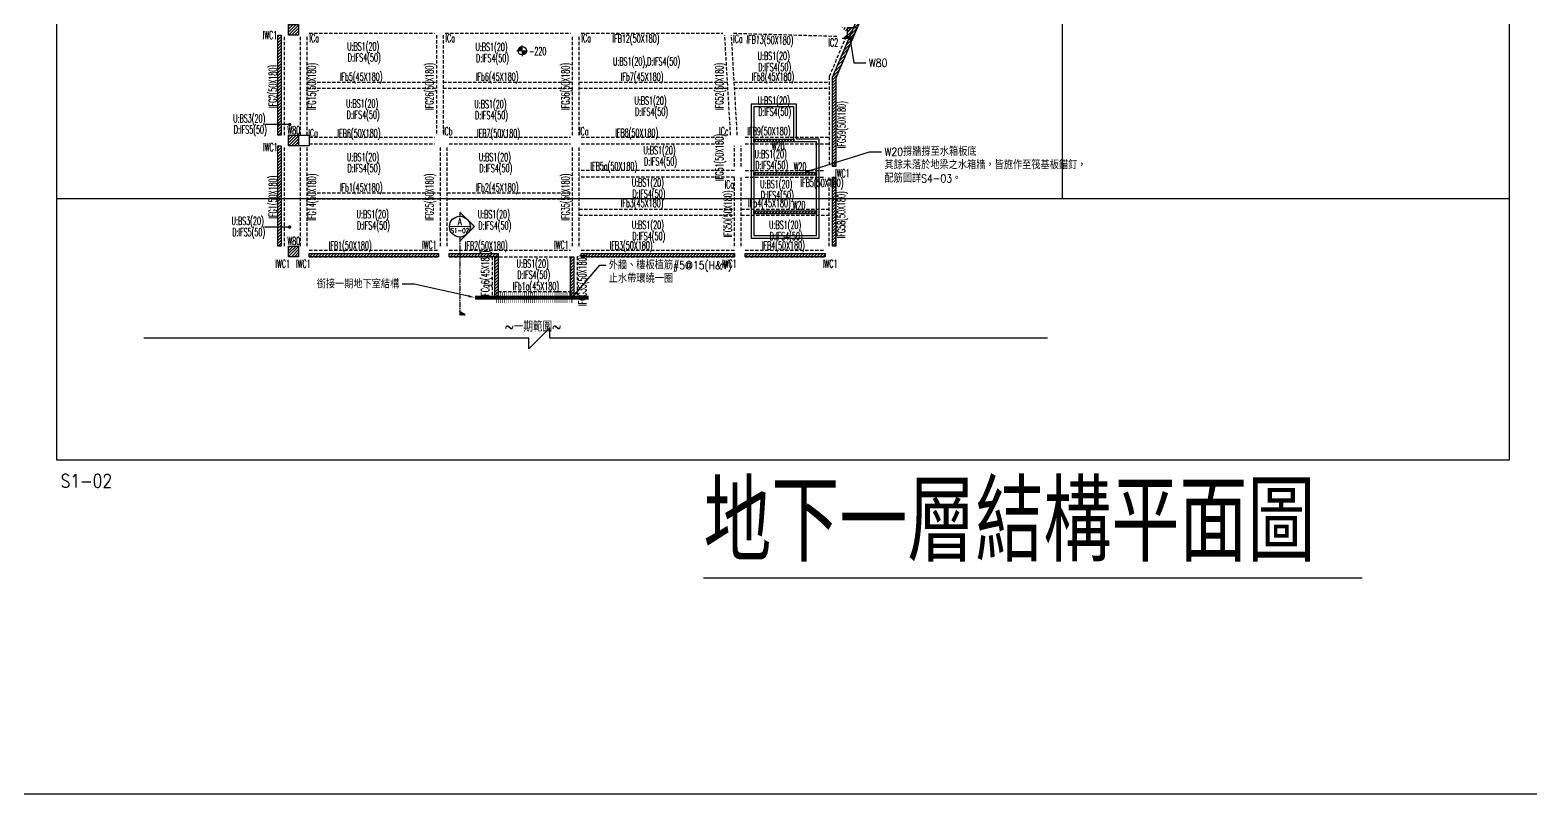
# Model space of a CAD drawing. Header units: centimetres. Extents: x -47768 to 194820, y -149527 to 141949.
# Drawn here: x 58420 to 69676, y 8467 to 14193 of the extents above; entities that cross this region are included whole.
import ezdxf
from ezdxf import colors
from ezdxf.entities.mleader import LeaderData, LeaderLine
from ezdxf.enums import TextEntityAlignment as Align
from ezdxf.math import Vec2, Vec3

# ---------------------------------------------------------------- set-up
doc = ezdxf.new("R2010")
doc.units = ezdxf.units.CM
doc.linetypes.add('CENTER', pattern=[2, 1.25, -0.25, 0.25, -0.25])
doc.linetypes.add('HIDDEN', pattern=[0.375, 0.25, -0.125])
doc.layers.get('0').update_dxf_attribs({"color": 8})
for name, color, linetype in [('0S-B', 6, 'HIDDEN'), ('0S-COLUMN', 1, 'Continuous'), ('0S-J', 3, 'HIDDEN'), ('0S-WALL', 40, 'Continuous'), ('0S-植筋', 2, 'Continuous'), ('1S-BN', 7, 'Continuous'), ('1S-CN', 2, 'Continuous'), ('1S-JN', 3, 'Continuous'), ('1S-SN', 4, 'Continuous'), ('1S-TEXT', 7, 'Continuous'), ('1S-WN', 40, 'Continuous'), ('detail', 1, 'Continuous'), ('FL高程', 7, 'Continuous'), ('ST-LINE', 4, 'Continuous'), ('分期線', 1, 'HIDDEN'), ('剖面標籤', 1, 'Continuous')]:
    doc.layers.add(name, color=color, linetype=linetype)
for name, color, linetype, plot in [('0S-分圖線', 8, 'Continuous', False), ('0S-繪圖區', 171, 'Continuous', False), ('1S-TEXT2', 2, 'Continuous', False)]:
    doc.layers.add(name, color=color, linetype=linetype, plot=plot)
doc.styles.add('ae', font='romans.shx', dxfattribs={"bigfont": 'chineset.shx'})
doc.styles.add('CHINA', font='romans.shx', dxfattribs={"width": 0.85, "bigfont": 'chineset.shx'})
doc.styles.add('txt', font='romans.shx', dxfattribs={"height": 0.2, "bigfont": 'chineset.shx'})
pattern_1 = [(45, (-75760.801, -23877.226), (-11.2253202, 11.2253202), [])]

# ---------------------------------------------------------------- blocks, each defined once
blk = doc.blocks.new('ELE')
at = {"ltscale": 100}
h = blk.add_hatch(color=0, dxfattribs=at)
h.dxf.hatch_style = 1
edge = h.paths.add_edge_path()
edge.add_arc((55199, -2026.6), 20.7, 90, 180)
edge.add_line((55178.3, -2026.6), (55199, -2026.6))
edge.add_line((55199, -2026.6), (55199, -2005.9))
h = blk.add_hatch(color=0, dxfattribs=at)
h.dxf.hatch_style = 1
edge = h.paths.add_edge_path()
edge.add_line((55199, -2047.4), (55199, -2026.6))
edge.add_line((55199, -2026.6), (55219.7, -2026.6))
edge.add_arc((55199, -2026.6), 20.7, 270, 360, ccw=False)
at = {"color": 0, "ltscale": 100}
for q in [(55199, -2000), (55172.4, -2026.6), (55225.6, -2026.6), (55199, -2053.2)]:
    blk.add_line((55199, -2026.6), q, dxfattribs=at)
blk.add_circle((55199, -2026.6), 20.7, dxfattribs=at)
blk = doc.blocks.new('0S-ELE')
at = {"layer": 'FL高程', "ltscale": 100, "xscale": 1.5, "yscale": 1.5, "zscale": 1.5}
blk.add_blockref('ELE', (-26765, -530), dxfattribs=at)
at = {"layer": 'FL高程', "ltscale": 100, "style": 'CHINA', "width": 0.5}
blk.add_attdef('+150', text='', height=60, dxfattribs=at).set_placement((56150, -3573), align=Align.MIDDLE)
blk = doc.blocks.new('zw$B17F')
at = {"color": 0, "ltscale": 100}
for points in [[(0, 8100), (10890, 8100), (10890, 0), (0, 0)], [(9541, 8100), (10890, 8100), (10890, 6642), (9541, 6642)]]:
    blk.add_lwpolyline(points, close=True, dxfattribs=at)
blk = doc.blocks.new('*U141')
at = {"layer": 'detail', "linetype": 'Continuous'}
h = blk.add_hatch(color=256, dxfattribs=at)
h.paths.add_polyline_path([(3702.6, 3357.9), (3746.8, 3402), (3702.6, 3446.2, -0.394082)])
h.paths.add_polyline_path([(3655.4, 3493.4), (3655.4, 3466.7, -0.189933), (3699.5, 3449.3)])
h.paths.add_polyline_path([(3655.4, 3310.7), (3699.5, 3354.8, -0.189933), (3655.4, 3337.4)])
blk.add_hatch(color=256, dxfattribs=at).paths.add_polyline_path([(3689.1, 2851.5), (3655.4, 2873.1), (3655.4, 2851.5)])
blk.add_line((3720, 3402.2), (3590.7, 3401.9), dxfattribs=at)
at = {"layer": 'detail', "linetype": 'CENTER'}
for p, q in [((3655.4, 3337.4), (3655.4, 2851.5)), ((3655.4, 2851.5), (3689.1, 2851.5)), ((3689.1, 2851.5), (3655.5, 2873.3))]:
    blk.add_line(p, q, dxfattribs=at)
at = {"layer": 'detail', "linetype": 'Continuous'}
blk.add_lwpolyline([(3655.4, 3337.4), (3655.4, 3310.7), (3746.8, 3402.1), (3655.4, 3493.4), (3655.4, 3466.7)], dxfattribs=at)
blk.add_circle((3655.4, 3402.1), 64.7, dxfattribs=at)
at = {"layer": 'detail', "linetype": 'Continuous', "style": 'CHINA', "flags": 8}
for tag, height, width, p in [('S1-1', 35, 0.7, (3655.4, 3375.7)), ('A', 45, 0.9, (3655.4, 3434.4))]:
    blk.add_attdef(tag, text='', height=height, dxfattribs=dict(at, width=width)).set_placement(p, align=Align.MIDDLE)

msp = doc.modelspace()

# ---------------------------------------------------------------- hatches: boundary and pattern name
at = {"layer": '0S-WALL'}
h = msp.add_hatch(dxfattribs=at)
h.set_pattern_fill('ANSI31', color=256, scale=5)
h.set_pattern_definition([(45, (64437.45, 13169.127), (-11.22532, 11.22532), [])])
h.paths.add_polyline_path([(64750.079, 14575.0445), (64773.1199, 14565.2708), (64462.45, 13833.4523), (64462.45, 13169.1275), (64437.45, 13169.1275), (64437.45, 13838.5386)])
h = msp.add_hatch(dxfattribs=at)
h.set_pattern_fill('ANSI31', color=256, scale=5)
h.set_pattern_definition([(45, (-15403.363, -9723.03), (-11.22532, 11.22532), [])])
h.paths.add_polyline_path([(60357.4379, 14234.127), (60432.4379, 14234.127), (60432.4379, 14154.127), (60357.4379, 14154.127)])
h = msp.add_hatch(dxfattribs=at)
h.set_pattern_fill('ANSI31', color=256, scale=5)
h.set_pattern_definition([(45, (64437.45, 13169.196), (-11.22532, 11.22532), [])])
edge = h.paths.add_edge_path()
edge.add_line((64510.6761, 14211.0659), (64595.5496, 14211.0659))
edge.add_line((64510.6761, 14131.0659), (64588.763, 14131.0659))
h = msp.add_hatch(dxfattribs=at)
h.set_pattern_fill('ANSI31', color=256, scale=5)
h.set_pattern_definition([(45, (-11210.125, -9746.16), (-11.22532, 11.22532), [])])
h.paths.add_polyline_path([(64550.6761, 14130.997), (64550.6761, 14210.997), (64595.5496, 14210.997), (64568.746, 14147.8519), (64561.9231, 14168.0976), (64561.7302, 14131.3237), (64561.5916, 14130.997)])
h = msp.add_hatch(dxfattribs=at)
h.set_pattern_fill('ANSI31', color=256, scale=5)
h.set_pattern_definition(pattern_1)
h.paths.add_polyline_path([(60277.44, 14154.1824), (60302.44, 14154.1824), (60302.44, 13404.1824), (60277.44, 13404.1824)])
h = msp.add_hatch(dxfattribs=at)
h.set_pattern_fill('ANSI31', color=256, scale=5)
h.set_pattern_definition([(45, (-15403.363, -10553.03), (-11.22532, 11.22532), [])])
h.paths.add_polyline_path([(60357.4379, 13404.127), (60432.4379, 13404.127), (60432.4379, 13324.127), (60357.4379, 13324.127)])
h = msp.add_hatch(dxfattribs=at)
h.set_pattern_fill('ANSI31', color=256, scale=5)
h.set_pattern_definition([(45, (-75760.803, -23877.281), (-11.2253202, 11.2253202), [])])
h.paths.add_polyline_path([(60277.4379, 13324.1276), (60302.4379, 13324.1276), (60302.4379, 12574.1276), (60277.4379, 12574.1276)])
h = msp.add_hatch(dxfattribs=at)
h.set_pattern_fill('ANSI31', color=256, scale=5)
h.set_pattern_definition([(45, (-11913.363, -10522.975), (-11.22532, 11.22532), [])])
h.paths.add_polyline_path([(63847.4379, 13374.1824), (64147.4379, 13374.1824), (64147.4379, 13354.1824), (63847.4379, 13354.1824)])
h = msp.add_hatch(dxfattribs=at)
h.set_pattern_fill('ANSI31', color=256, scale=5)
h.set_pattern_definition([(45, (-11913.363, -10773.03), (-11.22532, 11.22532), [])])
h.paths.add_polyline_path([(63847.4379, 13124.1275), (64317.4379, 13124.1275), (64317.4379, 13104.1275), (63847.4379, 13104.1275)])
h = msp.add_hatch(dxfattribs=at)
h.set_pattern_fill('ANSI31', color=256, scale=5)
h.set_pattern_definition([(45, (64437.45, 12574.127), (-11.2253, 11.2253), [])])
h.paths.add_polyline_path([(64462.45, 12574.1275), (64437.45, 12574.1275), (64437.45, 13089.1275), (64462.45, 13089.1275)])
h = msp.add_hatch(dxfattribs=at)
h.set_pattern_fill('ANSI31', color=256, scale=5)
h.set_pattern_definition([(45, (-11913.363, -11060.53), (-11.22532, 11.22532), [])])
h.paths.add_polyline_path([(63847.4379, 12836.6275), (64317.4379, 12836.6275), (64317.4379, 12816.6275), (63847.4379, 12816.6275)])
h = msp.add_hatch(dxfattribs=at)
h.set_pattern_fill('ANSI31', color=256, scale=5)
h.set_pattern_definition([(45, (-15403.363, -11383.099), (-11.22532, 11.22532), [])])
h.paths.add_polyline_path([(60357.4379, 12574.0586), (60432.4379, 12574.0586), (60432.4379, 12494.0586), (60357.4379, 12494.0586)])
h = msp.add_hatch(dxfattribs=at)
h.set_pattern_fill('ANSI31', color=256, scale=5)
h.set_pattern_definition([(45, (-75760.803, -23877.226), (-11.2253202, 11.2253202), [])])
h.paths.add_polyline_path([(60512.4379, 12519.1276), (61482.4379, 12519.1276), (61482.4379, 12494.1276), (60512.4379, 12494.1276)])
h = msp.add_hatch(dxfattribs=at)
h.set_pattern_fill('ANSI31', color=256, scale=5)
h.set_pattern_definition([(45, (-75760.804, -23877.281), (-11.2253202, 11.2253202), [])])
h.paths.add_polyline_path([(61562.4377, 12519.1276), (61929.9173, 12519.1276), (61929.9173, 12494.1276), (61562.4377, 12494.1276)])
h = msp.add_hatch(dxfattribs=at)
h.set_pattern_fill('ANSI31', color=256, scale=5)
h.set_pattern_definition([(45, (-75760.802, -23877.281), (-11.2253202, 11.2253202), [])])
h.paths.add_polyline_path([(62552.4398, 12519.1276), (63702.4379, 12519.1276), (63702.4379, 12494.1276), (62552.4398, 12494.1276)])
h = msp.add_hatch(dxfattribs=at)
h.set_pattern_fill('ANSI31', color=256, scale=5)
h.set_pattern_definition([(45, (63782.438, 12494.128), (-11.2253, 11.2253), [])])
h.paths.add_polyline_path([(63782.4379, 12519.1276), (64382.4517, 12519.1276), (64382.4517, 12494.1276), (63782.4379, 12494.1276)])
h = msp.add_hatch(dxfattribs=at)
h.set_pattern_fill('ANSI31', color=256, scale=5)
h.set_pattern_definition([(45, (-75790.064, -23877.281), (-11.2253202, 11.2253202), [])])
h.paths.add_polyline_path([(61904.9173, 12187.4613), (61904.9173, 12494.1275), (61929.9173, 12494.1275), (61929.9173, 12187.4613)])
h = msp.add_hatch(dxfattribs=at)
h.set_pattern_fill('ANSI31', color=256, scale=5)
h.set_pattern_definition(pattern_1)
h.paths.add_polyline_path([(62472.44, 12187.5162), (62472.44, 12494.1824), (62497.44, 12494.1824), (62497.44, 12187.5162)])

# ---------------------------------------------------------------- linework, layer by layer
at = {"layer": '0S-B', "ltscale": 100}
for p, q in [((64615.0885, 14193.0451), (64594.1088, 14143.6203)), ((60277.4379, 13404.1276), (60277.4379, 14154.1276)), ((60327.4379, 13404.1276), (60327.4379, 14154.1276)), ((60447.44, 13404.1276), (60447.44, 14154.1276)), ((60497.44, 13404.1276), (60497.44, 14154.1276)), ((60512.4379, 14169.1824), (61452.4379, 14169.1824)), ((61467.44, 14154.1276), (61467.44, 13404.1276)), ((61517.44, 14154.1276), (61517.44, 13404.1276)), ((61532.4379, 14169.1824), (62472.4379, 14169.1824)), ((62487.44, 13404.1276), (62487.44, 14154.1276)), ((62537.44, 13404.1276), (62537.44, 14154.1276)), ((62552.4379, 14169.1824), (63615.4379, 14169.1824)), ((63673.7476, 13404.1276), (63630.0942, 14154.1276)), ((63723.8322, 13404.1276), (63680.1789, 14154.1276)), ((63695.4379, 14169.1174), (64478.7549, 14146.8931)), ((60447.44, 13404.1276), (60447.44, 13404.1964)), ((60497.44, 13404.1276), (60497.44, 13404.1964)), ((60277.4379, 12574.1276), (60277.4379, 13324.1276)), ((60327.4379, 12574.1276), (60327.4379, 13324.1276)), ((60447.44, 12574.1276), (60447.44, 13324.1964)), ((60497.44, 12574.1276), (60497.44, 13324.1964)), ((60512.44, 13389.1824), (61452.4379, 13389.1824)), ((60512.44, 13339.1824), (61452.4379, 13339.1824)), ((61497.44, 12574.1276), (61497.44, 13324.1276)), ((61547.44, 12574.1276), (61547.44, 13324.1276)), ((61562.4379, 13389.1824), (62472.4379, 13389.1824)), ((61562.4379, 13339.1824), (62472.4379, 13339.1824)), ((62487.44, 12574.1276), (62487.44, 13324.1276)), ((62537.44, 12574.1276), (62537.44, 13324.1276)), ((62552.4379, 13389.1824), (63615.4379, 13389.1824)), ((62552.4379, 13339.1824), (63615.4379, 13339.1824)), ((63702.44, 13169.1276), (63702.44, 13324.1276)), ((63752.44, 13169.1276), (63752.44, 13324.1276)), ((63782.4379, 13389.1824), (64412.45, 13389.1824)), ((63782.4379, 13339.1824), (64412.45, 13339.1824)), ((63702.4379, 13139.1276), (62537.1933, 13139.127)), ((63702.4379, 13089.1276), (62537.1934, 13089.127)), ((63702.4379, 12574.1276), (63702.438, 13089.1276)), ((63752.4379, 12574.1276), (63752.438, 13089.1276)), ((63782.4379, 13139.1275), (64382.45, 13139.1275)), ((63782.4379, 13089.1275), (64382.45, 13089.1275)), ((64412.4379, 12574.1275), (64412.4379, 13089.1275)), ((64462.4379, 12574.1275), (64462.4379, 13089.1275)), ((60512.4379, 12544.1276), (61482.4379, 12544.1276)), ((61562.4379, 12544.1276), (62472.4379, 12544.1276)), ((62472.4379, 12574.1276), (62472.4379, 12574.1273)), ((62522.4379, 12574.1278), (62522.4379, 12574.1276)), ((62552.4379, 12544.1276), (63702.4379, 12544.1276)), ((63782.4379, 12544.1276), (64382.4379, 12544.1276)), ((60512.4379, 12494.1276), (61482.4379, 12494.1276)), ((61562.4379, 12494.1276), (62472.4379, 12494.1276)), ((62472.4384, 12494.1276), (62472.44, 12187.5162)), ((62522.4384, 12494.1278), (62522.44, 12187.5165)), ((62552.4379, 12494.1276), (63702.4379, 12494.1276)), ((63782.4379, 12494.1276), (64382.4379, 12494.1276)), ((61934.1797, 12187.5162), (61959.1797, 12187.5162)), ((62472.44, 12187.5162), (62497.44, 12187.5162))]:
    msp.add_line(p, q, dxfattribs=at)
for points in [[(64539.7387, 14143.5262), (64412.4379, 13843.6249), (64412.4379, 13169.1275)], [(64594.0967, 14143.6203), (64462.4379, 13833.4523), (64462.4379, 13169.1275)]]:
    msp.add_lwpolyline(points, dxfattribs=at)
at = {"layer": '0S-COLUMN'}
msp.add_lwpolyline([(60432.4381, 13404.1964), (60512.4381, 13404.1964), (60512.4381, 13324.1964), (60432.4381, 13324.1964)], close=True, dxfattribs=at)
at = {"layer": '0S-J', "ltscale": 100}
for p, q in [((60497.44, 13801.6824), (61467.44, 13801.6824)), ((60497.44, 13756.6824), (61467.44, 13756.6824)), ((61517.44, 13801.6824), (62487.44, 13801.6824)), ((61517.44, 13756.6824), (62487.44, 13756.6824)), ((62537.44, 13801.6824), (63653.2273, 13801.6824)), ((62537.44, 13756.6824), (63653.2273, 13756.6824)), ((63639.6704, 13801.6824), (63653.2273, 13801.6824)), ((63639.6704, 13756.6824), (63653.2273, 13756.6824)), ((63700.6927, 13801.6824), (64412.45, 13801.6824)), ((63700.6927, 13756.6824), (64412.45, 13756.6824)), ((60497.44, 12971.6824), (61497.44, 12971.6824)), ((61547.44, 12971.6824), (62487.44, 12971.6824)), ((60497.44, 12926.6824), (61497.44, 12926.6824)), ((61547.44, 12926.6824), (62487.44, 12926.6824)), ((62537.1934, 12849.1276), (63702.1934, 12849.1276)), ((63752.44, 12849.1275), (64412.45, 12849.1275)), ((62537.1934, 12804.1276), (63702.1934, 12804.1276)), ((63752.44, 12804.1275), (64412.45, 12804.1275)), ((61884.9194, 12494.1825), (61884.9194, 12187.5163)), ((61929.9194, 12494.1825), (61929.9194, 12187.5163)), ((61884.9194, 12187.5851), (61929.9194, 12187.5162)), ((61929.9194, 12232.5162), (62472.44, 12232.5162)), ((61929.9194, 12187.5162), (62472.44, 12187.5162))]:
    msp.add_line(p, q, dxfattribs=at)
at = {"layer": '0S-WALL'}
msp.add_line((64510.6761, 14130.997), (64588.763, 14130.997), dxfattribs=at)
at = {"layer": '0S-WALL', "ltscale": 100}
for p, q in [((63847.4379, 12836.6275), (64317.4379, 12836.6275)), ((63847.4379, 12816.6275), (64317.4379, 12816.6275))]:
    msp.add_line(p, q, dxfattribs=at)
at = {"layer": '0S-WALL'}
for points in [[(64750.079, 14575.0445), (64773.1199, 14565.2708), (64462.45, 13833.4523), (64462.45, 13169.1275), (64437.45, 13169.1275), (64437.45, 13838.5386), (64750.079, 14575.0445)], [(64550.6761, 14210.997), (64622.7086, 14210.997), (64588.7505, 14130.997), (64550.6761, 14130.997), (64550.6761, 14210.997)]]:
    msp.add_lwpolyline(points, dxfattribs=at)
for points in [[(60277.44, 14154.1824), (60302.44, 14154.1824), (60302.44, 13404.1824), (60277.44, 13404.1824)], [(60277.4379, 13324.1276), (60302.4379, 13324.1276), (60302.4379, 12574.1276), (60277.4379, 12574.1276)], [(60512.4379, 12519.1276), (61482.4379, 12519.1276), (61482.4379, 12494.1276), (60512.4379, 12494.1276)], [(61562.4379, 12519.1276), (61929.9173, 12519.1276), (61929.9173, 12494.1276), (61562.4379, 12494.1276)], [(62552.4398, 12519.1276), (63702.4379, 12519.1276), (63702.4379, 12494.1276), (62552.4398, 12494.1276)], [(61904.9173, 12187.4613), (61904.9173, 12494.1275), (61929.9173, 12494.1275), (61929.9173, 12187.4613)], [(62472.44, 12187.5162), (62472.44, 12494.1824), (62497.44, 12494.1824), (62497.44, 12187.5162)]]:
    msp.add_lwpolyline(points, close=True, dxfattribs=at)
at = {"layer": '0S-WALL', "ltscale": 100}
for points in [[(64337.4379, 13374.127), (64167.4379, 13374.127), (64167.4379, 13636.7999), (63827.4379, 13636.7999), (63827.4379, 12634.127), (64337.4379, 12634.127)], [(64317.4379, 13354.127), (64147.4379, 13354.127), (64147.4379, 13616.7999), (63847.4379, 13616.7999), (63847.4379, 12654.127), (64317.4379, 12654.127)], [(63847.4379, 13374.1824), (64147.4379, 13374.1824), (64147.4379, 13354.1824), (63847.4379, 13354.1824)], [(63847.4379, 13124.1275), (64317.4379, 13124.1275), (64317.4379, 13104.1275), (63847.4379, 13104.1275)], [(64462.45, 12574.1275), (64437.45, 12574.1275), (64437.45, 13089.1275), (64462.45, 13089.1275)], [(63847.4379, 12836.6275), (64317.4379, 12836.6275), (64317.4379, 12816.6275), (63847.4379, 12816.6275)], [(63782.4379, 12519.1276), (64382.4517, 12519.1276), (64382.4517, 12494.1276), (63782.4379, 12494.1276)]]:
    msp.add_lwpolyline(points, close=True, dxfattribs=at)
at = {"layer": '0S-分圖線', "ltscale": 100}
msp.add_line((49457.2912, 8466.6482), (107942.178, 8466.6482), dxfattribs=at)
at = {"layer": '0S-植筋', "ltscale": 100, "const_width": 3.5}
for points in [[(61916.5721, 12228.1538), (61916.5721, 12147.0165)], [(61931.734, 12228.1538), (61931.734, 12147.0165)], [(61946.8958, 12228.1538), (61946.8958, 12147.0165)], [(61962.0577, 12228.1538), (61962.0577, 12147.0165)], [(61977.2195, 12228.1538), (61977.2195, 12147.0165)], [(61992.3814, 12228.1538), (61992.3814, 12147.0165)], [(62007.5432, 12228.1538), (62007.5432, 12147.0165)], [(62022.7051, 12228.1538), (62022.7051, 12147.0165)], [(62037.867, 12228.1538), (62037.867, 12147.0165)], [(62053.0288, 12228.1538), (62053.0288, 12147.0165)], [(62068.1907, 12228.1538), (62068.1907, 12147.0165)], [(62083.3525, 12228.1538), (62083.3525, 12147.0165)], [(62098.5144, 12228.1538), (62098.5144, 12147.0165)], [(62113.6762, 12228.1538), (62113.6762, 12147.0165)], [(62128.8381, 12228.1538), (62128.8381, 12147.0165)], [(62143.9999, 12228.1538), (62143.9999, 12147.0165)], [(62159.1618, 12228.1538), (62159.1618, 12147.0165)], [(62174.3236, 12228.1538), (62174.3236, 12147.0165)], [(62189.4855, 12228.1538), (62189.4855, 12147.0165)], [(62204.6473, 12228.1538), (62204.6473, 12147.0165)], [(62219.8092, 12228.1538), (62219.8092, 12147.0165)], [(62234.971, 12228.1538), (62234.971, 12147.0165)], [(62250.1329, 12228.1538), (62250.1329, 12147.0165)], [(62265.2947, 12228.1538), (62265.2947, 12147.0165)], [(62280.4566, 12228.1538), (62280.4566, 12147.0165)], [(62295.6184, 12228.1538), (62295.6184, 12147.0165)], [(62310.7803, 12228.1538), (62310.7803, 12147.0165)], [(62325.9421, 12228.1538), (62325.9421, 12147.0165)], [(62341.104, 12228.1538), (62341.104, 12147.0165)], [(62356.2658, 12228.1538), (62356.2658, 12147.0165)], [(62371.4277, 12228.1538), (62371.4277, 12147.0165)], [(62386.5895, 12228.1538), (62386.5895, 12147.0165)], [(62401.7514, 12228.1538), (62401.7514, 12147.0165)], [(62416.9132, 12228.1538), (62416.9132, 12147.0165)], [(62432.0751, 12228.1538), (62432.0751, 12147.0165)], [(62447.2369, 12228.1538), (62447.2369, 12147.0165)], [(62462.3988, 12228.1538), (62462.3988, 12147.0165)], [(62477.5606, 12228.1538), (62477.5606, 12147.0165)], [(62484.6979, 12228.1538), (62484.6979, 12147.0165)]]:
    msp.add_lwpolyline(points, dxfattribs=at)
at = {"layer": '0S-繪圖區', "ltscale": 100}
msp.add_line((66161.3561, 21028.2494), (66161.3561, 12928.2494), dxfattribs=at)
at = {"layer": '1S-SN', "ltscale": 100}
for p, q in [((60366.5622, 13484.0645), (60178.575, 13484.0645)), ((60366.5622, 12716.0116), (60178.575, 12716.0116))]:
    msp.add_line(p, q, dxfattribs=at)
at = {"layer": '1S-SN', "color": 4, "linetype": 'Continuous', "const_width": 13.5}
for points in [[(60361.3081, 13487.0209, -0.5847553034), (60371.8163, 13487.0209, -1.7101170253), (60361.3081, 13487.0209, -0.5573675569)], [(60361.3081, 12718.968, -0.5847553034), (60371.8163, 12718.968, -1.7101170253), (60361.3081, 12718.968, -0.5573675569)]]:
    msp.add_lwpolyline(points, format="xyb", dxfattribs=at)
at = {"layer": '1S-WN', "ltscale": 100}
for points in [[(60357.4379, 14234.1959), (60432.4379, 14234.1959), (60432.4379, 14154.1959), (60357.4379, 14154.1959)], [(60357.4379, 13404.1959), (60432.4379, 13404.1959), (60432.4379, 13324.1959), (60357.4379, 13324.1959)], [(60357.4379, 12574.1276), (60432.4379, 12574.1276), (60432.4379, 12494.1276), (60357.4379, 12494.1276)]]:
    msp.add_lwpolyline(points, close=True, dxfattribs=at)
at = {"layer": 'ST-LINE', "linetype": 'Continuous'}
msp.add_lwpolyline([(66051.0708, 11882.5302), (62317.1236, 11882.5302), (62317.1236, 11960.9302), (62160.3236, 11804.1302), (62160.3236, 11882.5302), (59274.263, 11882.5302)], dxfattribs=at)
at = {"layer": '分期線', "ltscale": 100, "const_width": 30}
msp.add_lwpolyline([(61755.8694, 12187.5851), (62609.6479, 12187.5851)], dxfattribs=at)

# ---------------------------------------------------------------- block references
at = {"layer": '0S-繪圖區', "ltscale": 100}
msp.add_blockref('zw$B17F', (58621.7225, 12928.2494), dxfattribs=at)
at = {"layer": '0S-繪圖區', "color": 11, "ltscale": 100}
msp.add_blockref('zw$B17F', (58621.7225, 10967.7048), dxfattribs=at)
at = {"layer": 'FL高程', "color": 0, "ltscale": 100}
msp.add_blockref('0S-ELE', (6077.4077, 17607.5358), dxfattribs=at).add_auto_attribs({'+150': '-220'})
at = {"layer": '剖面標籤', "color": 1, "linetype": 'Continuous'}
ref = msp.add_blockref('*U141', (57256.4384, 8636.6922), dxfattribs=dict(at, xscale=1.2, yscale=1.2, zscale=1.2))
ref.add_attrib('S1-1', 'S1-02', dxfattribs={"layer": 'detail', "linetype": 'Continuous', "height": 36, "style": 'CHINA', "width": 0.7, "flags": 8}).set_placement((61642.8833, 12690.2058), align=Align.MIDDLE)
ref.add_attrib('A', 'A', dxfattribs={"layer": 'detail', "linetype": 'Continuous', "height": 54, "style": 'CHINA', "width": 0.7, "flags": 8}).set_placement((61642.8833, 12757.9509), align=Align.MIDDLE)

# ---------------------------------------------------------------- texts
at = {"layer": '1S-BN', "style": 'txt', "width": 0.5}
for s, rotation, p in [('IFB12(50X180)', 359.99999459, (62963.8536, 14124.2525)), ('IFB13(50X180)', 358.61589552, (63968.8436, 14113.9187)), ('IFG2(50X180)', 90, (60244.6297, 13770.6564)), ('IFG15(50X180)', 90, (60536.9491, 13770.6561)), ('IFG26(50X180)', 90, (61419.63, 13770.6562)), ('IFG36(50X180)', 90, (62439.6295, 13770.6564)), ('IFG52(50X180)', 90, (63593.6298, 13770.6563)), ('IFG59(50X180)', 90, (64510.3787, 13483.946)), ('IFB6(50X180)', 360.00000568, (60886.581, 13415.0513)), ('IFB7(50X180)', 359.99999305, (61933.4529, 13415.0513)), ('IFB8(50X180)', 359.9999918, (62969.8799, 13419.2513)), ('IFB9(50X180)', 359.9999703, (63961.7172, 13430.6561)), ('IFG51(50X180)', 90, (63593.63, 13238.1564)), ('IFB5a(50X180)', 360.00001885, (62797.9549, 13169.1959)), ('IFG1(50X180)', 90, (60244.6299, 12940.6565)), ('IFG14(50X180)', 90, (60536.9489, 12940.6565)), ('IFG25(50X180)', 90, (61419.6297, 12940.6566)), ('IFG35(50X180)', 90, (62439.6298, 12940.6565)), ('IFB5(50X180)', 360.00000665, (64359.2066, 13043.6053)), ('IFG50(50X180)', 90, (63657.8476, 12814.518)), ('IFG58(50X180)', 90, (64508.3776, 12808.5528)), ('IFB1(50X180)', 360.00001104, (60820.9081, 12574.2513)), ('IFB2(50X180)', 359.99999305, (61840.9081, 12574.2513)), ('IFB3(50X180)', 359.99999264, (62927.9084, 12574.2512)), ('IFB4(50X180)', 360.0000211, (64069.5102, 12574.1964)), ('IFCG35(50X180)', 90, (62566.2471, 12317.4428))]:
    msp.add_text(s, height=60, rotation=rotation, dxfattribs=at).set_placement(p, align=Align.MIDDLE)
at = {"layer": '1S-CN', "style": 'txt', "width": 0.5}
for s, p in [('IWC1', (60219.6345, 14155.5686)), ('ICa', (60551.0494, 14132.4225)), ('ICa', (61571.0496, 14132.4226)), ('ICa', (62591.0485, 14132.4229)), ('ICa', (63728.5846, 14127.6754)), ('IC2', (64443.9134, 14099.7808)), ('ICa', (60542.4053, 13420.9643)), ('ICb', (61552.44, 13434.1959)), ('ICa', (62572.4401, 13434.1958)), ('ICc', (63623.0568, 13434.1959)), ('IWC1', (60221.6827, 13314.9448)), ('ICa', (63664.4818, 13036.4074)), ('IWC1', (64512.4379, 13119.1964)), ('IWC1', (61415.1841, 12582.143)), ('IWC1', (62405.1841, 12582.143)), ('IWC1', (60315.4817, 12441.4075)), ('IWC1', (60470.4816, 12441.4074)), ('IWC1', (63664.4822, 12441.4073)), ('IWC1', (64420.4814, 12441.4076))]:
    msp.add_text(s, height=60, dxfattribs=at).set_placement(p, align=Align.MIDDLE)
at = {"layer": '1S-JN', "style": 'txt', "width": 0.5}
for s, rotation, p in [('IFb5(45X180)', 360.00000204, (60903.0718, 13839.1522)), ('IFb6(45X180)', 359.99999937, (61923.0716, 13839.1522)), ('IFb7(45X180)', 360.00000601, (63010.0715, 13839.1523)), ('IFb8(45X180)', 359.99998299, (63991.8734, 13839.1522)), ('IFb1(45X180)', 360.00000568, (60903.0716, 13009.1524)), ('IFb2(45X180)', 359.99999305, (61923.0716, 13009.1524)), ('IFb3(45X180)', 359.99995917, (63010.0719, 12891.653)), ('IFb4(45X180)', 359.99996664, (63965.0718, 12891.6523)), ('IFCg6(45X180)', 90, (61837.8735, 12364.3244)), ('IFb1a(45X180)', 360.00000568, (62213.3884, 12268.0517))]:
    msp.add_text(s, height=60, rotation=rotation, dxfattribs=at).set_placement(p, align=Align.MIDDLE)
at = {"layer": '1S-SN', "linetype": 'Continuous', "style": 'ae', "width": 0.5}
for s, p in [('U:BS1(20)', (60797.5417, 14040.317)), ('U:BS1(20)', (61759.783, 14036.0523)), ('D:IFS4(50)', (60802.3867, 13956.767)), ('D:IFS4(50)', (61764.628, 13952.5023)), ('U:BS1(20),D:IFS4(50)', (62791.3591, 13927.7148)), ('U:BS1(20)', (63876.2491, 13968.5867)), ('D:IFS4(50)', (63881.0941, 13885.0367)), ('U:BS1(20)', (60789.7745, 13611.5207)), ('U:BS1(20)', (61752.0157, 13607.256)), ('U:BS1(20)', (62952.3989, 13633.8778)), ('D:IFS4(50)', (62957.2439, 13550.3278)), ('U:BS1(20)', (63876.2491, 13633.8778)), ('D:IFS4(50)', (63881.0941, 13550.3278)), ('U:BS3(20)', (59943.1277, 13500.2716)), ('D:IFS4(50)', (60794.6195, 13527.9707)), ('D:IFS4(50)', (61756.8607, 13523.706)), ('D:IFS5(50)', (59947.9727, 13416.7216)), ('U:BS1(20)', (63019.8147, 13261.9185)), ('U:BS1(20)', (63853.5901, 13232.5294)), ('U:BS1(20)', (60795.8117, 13210.7122)), ('D:IFS4(50)', (60800.6567, 13127.1622)), ('U:BS1(20)', (61784.7855, 13210.7122)), ('D:IFS4(50)', (61789.6305, 13127.1622)), ('D:IFS4(50)', (63024.6597, 13178.3685)), ('D:IFS4(50)', (63858.4351, 13148.9794)), ('U:BS1(20)', (62932.4709, 13019.8154)), ('U:BS1(20)', (63895.3788, 13008.5479)), ('D:IFS4(50)', (62937.3159, 12936.2654)), ('D:IFS4(50)', (63900.2238, 12924.9979)), ('U:BS1(20)', (60868.5794, 12781.9159)), ('U:BS1(20)', (61777.0183, 12781.9159)), ('U:BS3(20)', (59931.3305, 12732.1846)), ('D:IFS4(50)', (60871.4294, 12698.3659)), ('D:IFS4(50)', (61781.8633, 12698.3659)), ('U:BS1(20)', (62932.255, 12702.4432)), ('U:BS1(20)', (63961.9729, 12702.4432)), ('D:IFS5(50)', (59936.1755, 12648.6346)), ('D:IFS4(50)', (62937.1, 12618.8932)), ('D:IFS4(50)', (63966.8179, 12618.8932)), ('U:BS1(20)', (62068.6563, 12411.992)), ('D:IFS4(50)', (62073.5013, 12328.442))]:
    msp.add_text(s, height=60, dxfattribs=at).set_placement(p)
at = {"layer": '1S-TEXT', "color": 7, "linetype": 'Continuous', "style": 'CHINA', "width": 0.85}
msp.add_text('~一期範圍~', height=80, dxfattribs=at).set_placement((62191.5338, 11975.624), align=Align.MIDDLE)
at = {"layer": '1S-TEXT2', "color": 11, "style": 'CHINA', "width": 0.85}
msp.add_text('S1-02', height=100, dxfattribs=at).set_placement((58649.0446, 10763.6884))
at = {"layer": '1S-TEXT2', "style": 'CHINA', "width": 0.85}
msp.add_text('%%U地下一層結構平面圖 ', height=600, dxfattribs=at).set_placement((63469.6087, 10207.7091))
at = {"layer": '1S-WN', "style": 'CHINA', "width": 0.5}
for s, p in [('W80', (60397.399, 13441.7714)), ('W20', (64029.9874, 13324.792)), ('W20', (64194.6359, 13169.1964)), ('W20', (64186.9691, 12880.954)), ('W80', (60397.399, 12611.7714))]:
    msp.add_text(s, height=60, dxfattribs=at).set_placement(p, align=Align.MIDDLE)

# ---------------------------------------------------------------- leaders
at = {"layer": '1S-TEXT', "color": 7, "linetype": 'Continuous'}
ml = msp.add_multileader_mtext('Standard', dxfattribs=at)
ml.set_content('W80', color=7, style='CHINA')
ml.set_leader_properties(color=256, linetype='ByLayer', lineweight=-1)
ml.build(insert=Vec2(0, 0))
ml.multileader.update_dxf_attribs({"dogleg_length": 0.6, "arrow_head_size": 49.5, "scale": 150})
ctx = ml.context
ctx.base_point, ctx.scale, ctx.char_height, ctx.arrow_head_size, ctx.landing_gap_size, ctx.plane_origin = Vec3(64687.6521, 13946.635), 150, 60, 49.5, 22.5, Vec3(64561.9231, 14168.1665)
notes = []
notes.append((ctx, [(0, (1, 1, 0), (64597.6521, 13946.635), (1, 0), 90, [(0, [(64561.9231, 14168.1665)], 256, [])])]))
ctx.mtext.insert, ctx.mtext.flow_direction = Vec3(64710.1521, 13976.635), 5
ml = msp.add_multileader_mtext('Standard', dxfattribs=at)
ml.set_content('W20撐牆撐至水箱板底^J其餘未落於地梁之水箱牆，皆施作至筏基板錨釘，\\P配筋圖詳S4-03。', color=7, style='CHINA')
ml.set_leader_properties(color=256, linetype='ByLayer', lineweight=-1)
ml.build(insert=Vec2(0, 0))
ml.multileader.update_dxf_attribs({"dogleg_length": 0.6, "arrow_head_size": 49.5, "scale": 150})
ctx = ml.context
ctx.base_point, ctx.scale, ctx.char_height, ctx.arrow_head_size, ctx.landing_gap_size, ctx.plane_origin = Vec3(64804.8842, 13280.7744), 150, 60, 49.5, 22.5, Vec3(64220.5411, 13112.2537)
notes.append((ctx, [(0, (1, 1, 0), (64714.8842, 13280.7744), (1, 0), 90, [(0, [(64220.5411, 13124.1964)], 256, [])])]))
ctx.mtext.insert, ctx.mtext.flow_direction = Vec3(64827.3842, 13310.7744), 5
ml = msp.add_multileader_mtext('Standard', dxfattribs=at)
ml.set_content('外牆、樓板植筋#5@15(H&V)\\P止水帶環繞一圈', color=7, style='CHINA')
ml.set_leader_properties(color=256, linetype='ByLayer', lineweight=-1)
ml.build(insert=Vec2(0, 0))
ml.multileader.update_dxf_attribs({"dogleg_length": 0.6, "arrow_head_size": 49.5, "scale": 150})
ctx = ml.context
ctx.base_point, ctx.scale, ctx.char_height, ctx.arrow_head_size, ctx.landing_gap_size, ctx.plane_origin = Vec3(62737.6466, 12429.3423), 150, 60, 49.5, 22.5, Vec3(62472.4379, 12190.0254)
notes.append((ctx, [(0, (1, 1, 0), (62692.6466, 12429.3423), (1, 0), 45, [(0, [(62484.6979, 12187.5851)], 256, [])])]))
ctx.mtext.insert, ctx.mtext.flow_direction = Vec3(62760.1466, 12459.3423), 5
ml = msp.add_multileader_mtext('Standard', dxfattribs=at)
ml.set_content('銜接一期地下室結構', color=7, style='CHINA')
ml.set_leader_properties(color=256, linetype='ByLayer', lineweight=-1)
ml.build(insert=Vec2(0, 0))
ml.multileader.update_dxf_attribs({"dogleg_length": 0.6, "arrow_head_size": 49.5, "scale": 150})
ctx = ml.context
ctx.base_point, ctx.scale, ctx.char_height, ctx.arrow_head_size, ctx.landing_gap_size, ctx.plane_origin = Vec3(60710.5314, 12287.4512), 150, 60, 49.5, 22.5, Vec3(61755.8694, 12187.5851)
ctx.text_align_type = 2
notes.append((ctx, [(0, (1, 1, 0), (61301.3439, 12287.4512), (-1, 0), 90, [(0, [(61755.8694, 12187.5851)], 256, [])])]))
ctx.mtext.insert, ctx.mtext.alignment, ctx.mtext.flow_direction = Vec3(61188.8439, 12317.4512), 3, 5
for ctx, leaders in notes:
    for number, flags, end, landing, length, lines in leaders:
        leader = LeaderData()
        leader.index, (leader.has_last_leader_line, leader.has_dogleg_vector, leader.attachment_direction) = number, flags
        leader.last_leader_point, leader.dogleg_vector, leader.dogleg_length = Vec3(end), Vec3(landing), length
        for number, points, colour, breaks in lines:
            line = LeaderLine()
            line.index, line.vertices, line.color, line.breaks = number, Vec3.list(points), colors.encode_raw_color(colour), breaks
            leader.lines.append(line)
        ctx.leaders.append(leader)

doc.saveas('drawing.dxf')
